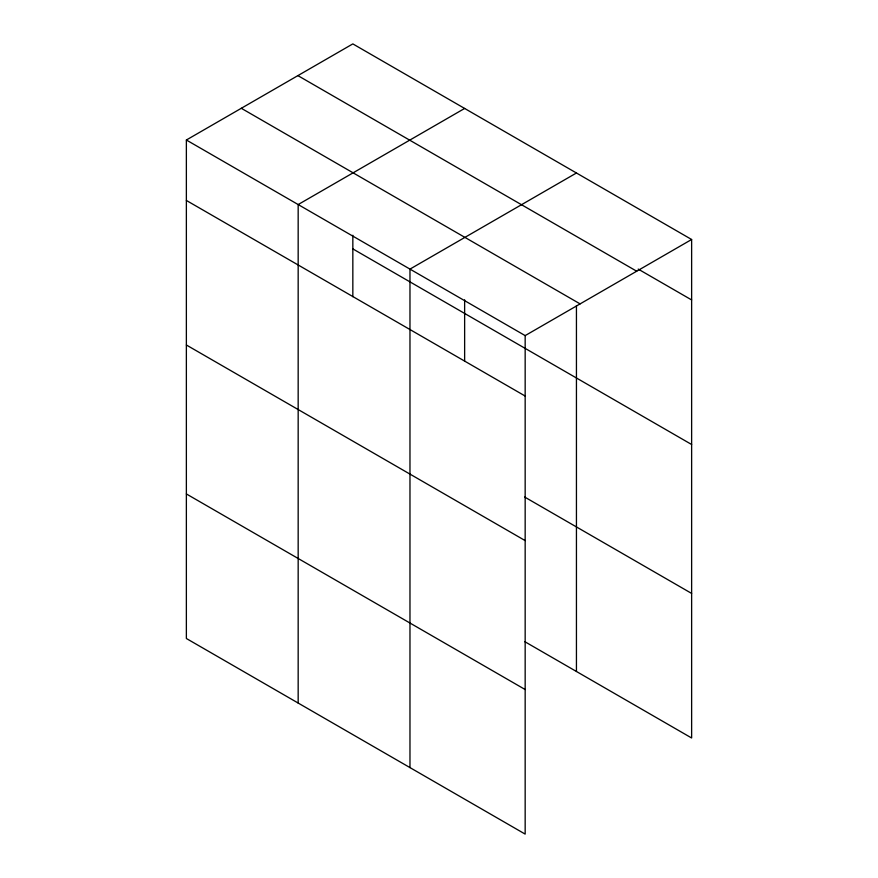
<?xml version="1.0" encoding="UTF-8"?>
<svg xmlns="http://www.w3.org/2000/svg" width="878" height="878" viewBox="0 0 878 878"><rect width="100%" height="100%" fill="white"/><g stroke="black" fill="none" stroke-linecap="round" stroke-linejoin="round"><path stroke-width="1.32" d="M352.835 296.72L352.835 235.26M464.638 299.804L464.638 361.264M525.165 540.607L525.165 335.605L186.366 140.008L186.366 638.504L525.165 834.1L525.165 540.607L186.366 344.999M576.44 305.709L576.44 671.483M524.66 641.588L691.634 737.992L691.634 239.496L352.835 43.9L186.366 140.008M464.638 108.444L298.169 204.552L298.169 703.048M576.44 172.999L409.971 269.107L409.971 767.591M525.165 335.605L691.634 239.496M638.185 269.085L691.634 299.936M297.905 75.618L636.693 271.214M241.307 108.29L580.095 303.887M352.835 248.891L691.634 444.498M186.366 200.447L525.165 396.044M524.66 497.036L691.634 593.429M186.366 493.941L525.165 689.537"/></g></svg>
